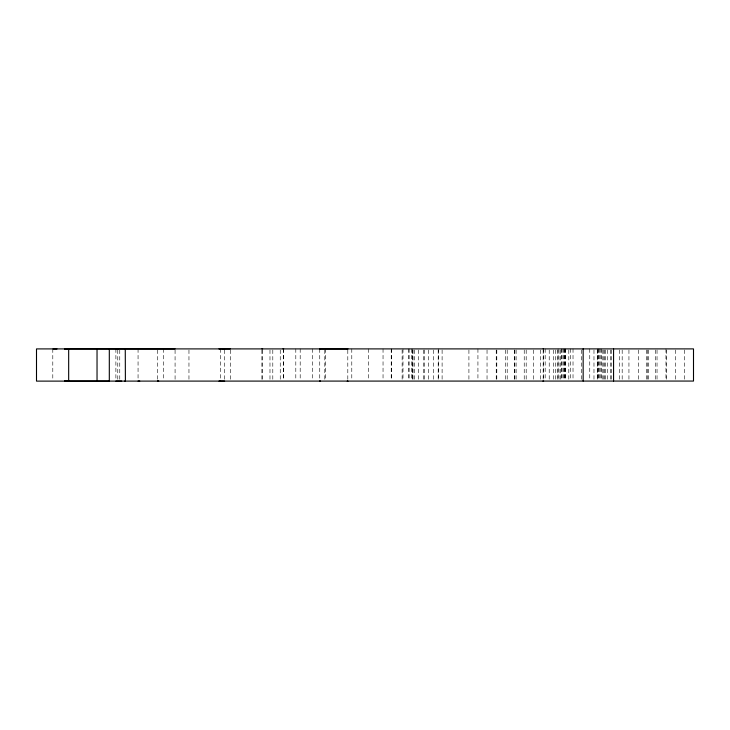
<?xml version="1.0" encoding="UTF-8"?>
<svg xmlns="http://www.w3.org/2000/svg" width="730" height="730" viewBox="0 0 730 730"><rect width="100%" height="100%" fill="white"/><g stroke="black" fill="none" stroke-linecap="round" stroke-linejoin="round"><path stroke-width="0.55" stroke-dasharray="3.65 2.74" d="M684.512 349.998L684.512 379.956M675.433 349.998L675.433 379.956M666.271 349.998L666.271 379.956M665.97 348.894L665.97 379.956M657.036 349.998L657.036 379.956M655.577 349.998L655.577 379.956M648.313 349.998L648.313 379.956M647.729 349.998L647.729 379.956M646.652 349.998L646.652 379.956M638.358 349.998L638.358 379.956M628.941 349.998L628.941 379.956M622.179 349.998L622.179 379.956M619.487 349.998L619.487 379.956M611.466 349.998L611.466 379.956M610.572 349.998L610.572 379.956M607.406 349.998L607.406 379.956M605.517 349.998L605.517 379.956M604.686 349.998L604.686 379.956M603.765 349.998L603.765 379.956M602.186 349.998L602.186 379.956M601.465 348.894L601.465 379.956M600.799 348.894L600.799 379.956M599.631 348.894L599.631 379.956M598.7 348.894L598.7 379.956M598.025 348.894L598.025 379.956M597.614 348.894L597.614 379.956M597.478 349.998L597.478 379.956M593.974 349.998L593.974 379.956M589.758 348.894L589.758 379.956M581.39 349.998L581.39 379.956M573.023 348.894L573.023 379.956M570.504 348.867L570.504 379.938M568.807 349.998L568.807 379.956M565.303 348.894L565.303 379.956M565.166 348.894L565.166 379.956M564.755 348.894L564.755 379.956M564.08 348.894L564.08 379.956M563.149 348.894L563.149 379.956M561.981 348.894L561.981 379.956M561.315 348.894L561.315 379.956M560.594 349.998L560.594 379.956M559.007 349.998L559.007 379.956M558.094 348.894L558.094 379.956M557.255 349.998L557.255 379.956M555.375 349.998L555.375 379.956M553.377 349.998L553.377 379.956M549.216 349.998L549.216 379.956M545.173 348.867L545.173 379.938M543.622 348.876L543.622 379.938M543.166 349.998L543.166 379.956M540.592 349.998L540.501 379.938M533.676 349.998L533.676 379.956M526.193 349.989L526.193 379.938M524.231 349.998L524.231 379.956M516.119 349.998L516.119 379.956M514.832 349.998L514.832 379.956M514.458 349.998L514.458 379.956M507.204 349.998L507.204 379.956M505.498 349.998L505.498 379.956M496.802 349.998L496.802 379.956M496.227 349.998L496.227 379.956M487.038 349.998L487.038 379.956M477.931 348.894L477.931 379.956M468.916 349.998L468.916 379.956M442.106 349.998L442.106 379.956M438.484 348.904L438.484 379.965M438.192 349.998L438.192 379.956M433.565 350.008L433.565 379.956M428.546 350.008L428.546 379.956M424.504 349.989L424.504 379.947M423.473 350.008L423.473 379.956M418.691 350.008L418.691 379.956M414.53 350.008L414.53 379.956M413.034 350.017L413.034 379.974M412.669 348.904L412.669 379.965M412.304 350.008L412.304 379.965M411.273 348.894L411.273 379.956M409.138 348.894L409.138 379.956M408.371 348.885L408.417 379.956M402.996 348.922L402.996 379.983M402.13 350.008L402.13 379.974M391.59 348.904L391.599 379.965M391.225 348.913L391.225 379.974M383.04 348.885L383.04 379.947M368.522 348.894L368.522 379.965M351.787 348.894L351.787 379.965M347.799 350.062L347.809 380.02M325.525 348.885L325.534 379.947M324.804 350.044L324.804 380.001M319.749 348.958L319.749 380.02M312.54 348.894L312.54 379.965M300.194 348.885L300.194 379.956M295.805 348.894L295.805 379.965M283.705 348.922L283.705 379.983M283.331 348.913L283.34 379.974M280.247 350.017L280.247 379.974M272.801 350.017L272.801 379.983M269.981 350.035L269.981 379.983M262.262 350.026L262.271 379.974M261.897 350.035L261.897 379.983M230.388 350.044L230.388 380.001M224.621 350.053L224.621 380.011M220.341 348.922L220.35 379.983M188.96 350.035L188.96 379.992M175.072 350.053L175.081 380.011M163.392 348.894L163.392 379.965M157.571 350.017L157.571 379.992M138.061 348.904L138.061 379.965M119.766 350.053L119.766 380.001M117.767 350.053L117.776 380.001M115.888 348.931L115.888 379.992M52.797 348.949L52.797 380.011"/><path stroke-width="1.09" d="M230.342 348.949L222.978 348.931M68.921 348.958L64.477 348.913L175.072 348.949M69.523 381.115L36.5 381.115L36.5 348.913L693.5 348.894L693.5 381.06L64.477 381.106L109.308 381.096L109.308 348.922M53.08 348.949L56.976 348.949M125.259 348.922L125.396 381.096L124.848 381.096M67.078 348.94L69.523 348.94M219.274 348.904L220.341 348.922M261.897 348.922L262.627 348.913M282.975 348.913L283.705 348.922M320.224 348.958L319.749 348.958L347.799 348.958L347.325 348.958M543.129 348.876L543.54 348.876M118.379 381.115L121.654 381.115M138.061 381.078L139.758 381.069M219.274 381.096L220.35 381.096M542.892 381.051L543.622 381.051M219.091 348.931L224.621 348.949M219.091 381.096L224.621 381.115M115.888 348.931L117.767 348.94M115.888 381.096L117.776 381.115M613.565 348.894L613.565 381.06M583.151 348.885L583.151 381.06M97.035 348.94L97.035 381.115M68.675 348.958L68.675 381.124M157.58 381.078L158.638 381.106L157.58 381.078M347.809 381.133L347.325 381.133L347.809 381.133M320.224 381.133L319.749 381.133L320.224 381.133"/></g></svg>
